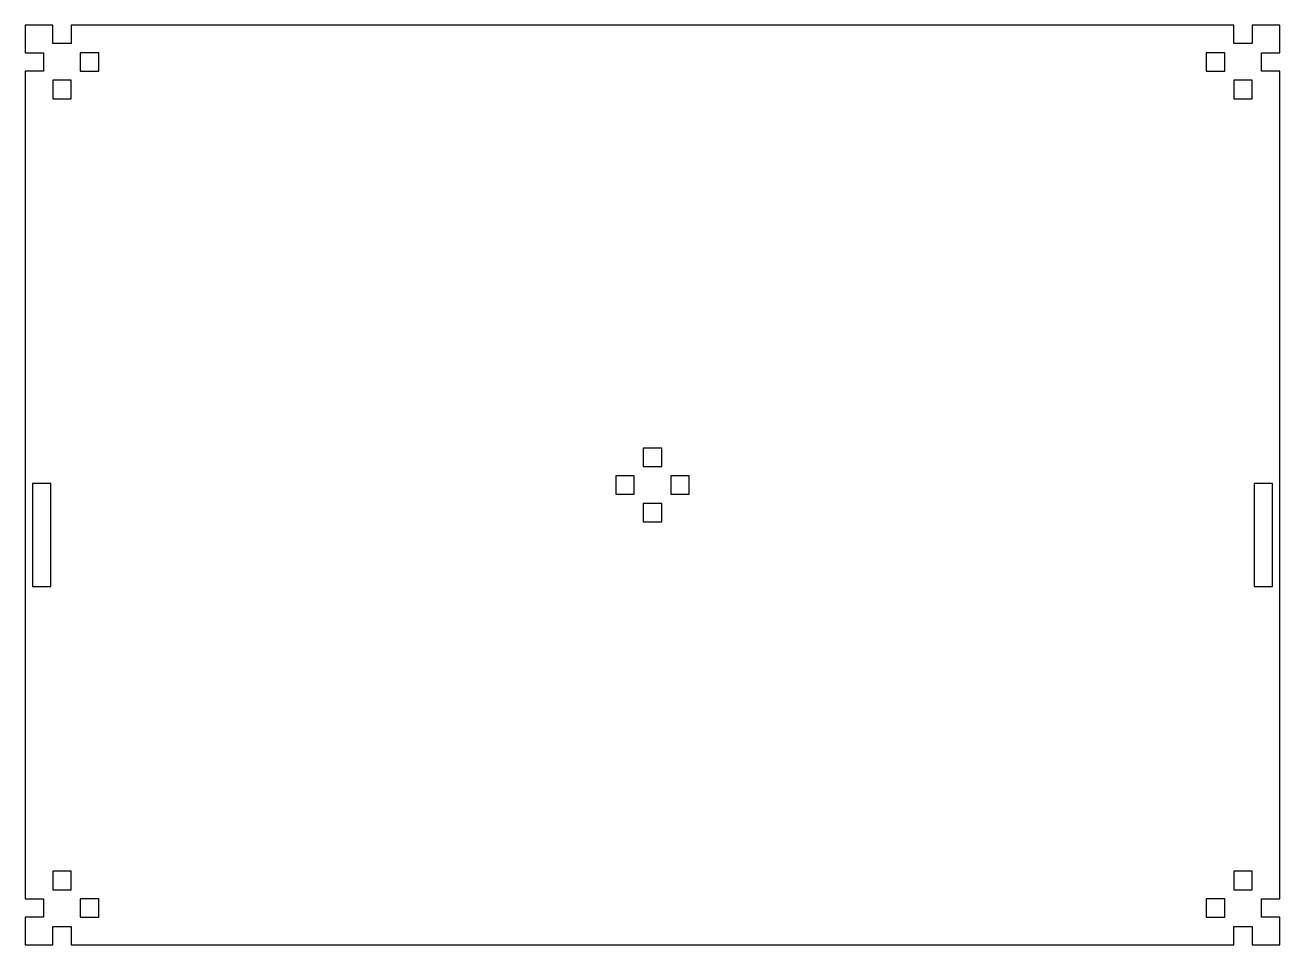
# Model space of a CAD drawing. Header units: millimetres. Extents: x -10 to 331, y -240 to 10.
import ezdxf

# ---------------------------------------------------------------- set-up
doc = ezdxf.new("R2010")
doc.units = ezdxf.units.MM

msp = doc.modelspace()

# ---------------------------------------------------------------- linework, layer by layer
at = {"color": 7, "linetype": 'Continuous', "lineweight": 25}
for p, q in [((-10, 10), (-10, 2.5)), ((-2.5, 10), (-10, 10)), ((-2.5, 5), (-2.5, 10)), ((2.5, 10), (2.5, 5)), ((318.5, 10), (2.5, 10)), ((318.5, 5), (318.5, 10)), ((323.5, 10), (323.5, 5)), ((331, 10), (323.5, 10)), ((331, 2.5), (331, 10)), ((2.5, 5), (-2.5, 5)), ((323.5, 5), (318.5, 5)), ((-10, 2.5), (-5, 2.5)), ((-5, 2.5), (-5, -2.5)), ((5, 2.5), (5, -2.5)), ((10, 2.5), (5, 2.5)), ((10, -2.5), (10, 2.5)), ((316, 2.5), (311, 2.5)), ((311, 2.5), (311, -2.5)), ((316, -2.5), (316, 2.5)), ((326, 2.5), (331, 2.5)), ((326, -2.5), (326, 2.5)), ((-10, -2.5), (-10, -227.5)), ((-5, -2.5), (-10, -2.5)), ((5, -2.5), (10, -2.5)), ((311, -2.5), (316, -2.5)), ((331, -2.5), (326, -2.5)), ((331, -227.5), (331, -2.5)), ((2.5, -5), (-2.5, -5)), ((-2.5, -5), (-2.5, -10)), ((2.5, -10), (2.5, -5)), ((323.5, -5), (318.5, -5)), ((318.5, -5), (318.5, -10)), ((323.5, -10), (323.5, -5)), ((-2.5, -10), (2.5, -10)), ((318.5, -10), (323.5, -10)), ((163, -105), (158, -105)), ((158, -105), (158, -110)), ((163, -110), (163, -105)), ((150.5, -112.5), (150.5, -117.5)), ((155.5, -112.5), (150.5, -112.5)), ((155.5, -117.5), (155.5, -112.5)), ((158, -110), (163, -110)), ((165.5, -112.5), (165.5, -117.5)), ((170.5, -112.5), (165.5, -112.5)), ((170.5, -117.5), (170.5, -112.5)), ((-3, -114.6), (-8, -114.6)), ((-8, -114.6), (-8, -142.6)), ((-3, -142.6), (-3, -114.6)), ((324, -114.6), (324, -142.6)), ((329, -114.6), (324, -114.6)), ((329, -142.6), (329, -114.6)), ((150.5, -117.5), (155.5, -117.5)), ((165.5, -117.5), (170.5, -117.5)), ((163, -120), (158, -120)), ((158, -120), (158, -125)), ((163, -125), (163, -120)), ((158, -125), (163, -125)), ((-8, -142.6), (-3, -142.6)), ((324, -142.6), (329, -142.6)), ((-2.5, -220), (-2.5, -225)), ((2.5, -220), (-2.5, -220)), ((2.5, -225), (2.5, -220)), ((323.5, -220), (318.5, -220)), ((318.5, -220), (318.5, -225)), ((323.5, -225), (323.5, -220)), ((-2.5, -225), (2.5, -225)), ((318.5, -225), (323.5, -225)), ((-10, -227.5), (-5, -227.5)), ((-5, -227.5), (-5, -232.5)), ((10, -227.5), (5, -227.5)), ((5, -227.5), (5, -232.5)), ((10, -232.5), (10, -227.5)), ((316, -227.5), (311, -227.5)), ((311, -227.5), (311, -232.5)), ((316, -232.5), (316, -227.5)), ((326, -227.5), (331, -227.5)), ((326, -232.5), (326, -227.5)), ((-10, -232.5), (-10, -240)), ((-5, -232.5), (-10, -232.5)), ((-2.5, -235), (2.5, -235)), ((-2.5, -240), (-2.5, -235)), ((2.5, -235), (2.5, -240)), ((5, -232.5), (10, -232.5)), ((311, -232.5), (316, -232.5)), ((318.5, -235), (323.5, -235)), ((318.5, -240), (318.5, -235)), ((323.5, -235), (323.5, -240)), ((331, -232.5), (326, -232.5)), ((331, -240), (331, -232.5)), ((-10, -240), (-2.5, -240)), ((2.5, -240), (318.5, -240)), ((323.5, -240), (331, -240))]:
    msp.add_line(p, q, dxfattribs=at)

doc.saveas('drawing.dxf')
